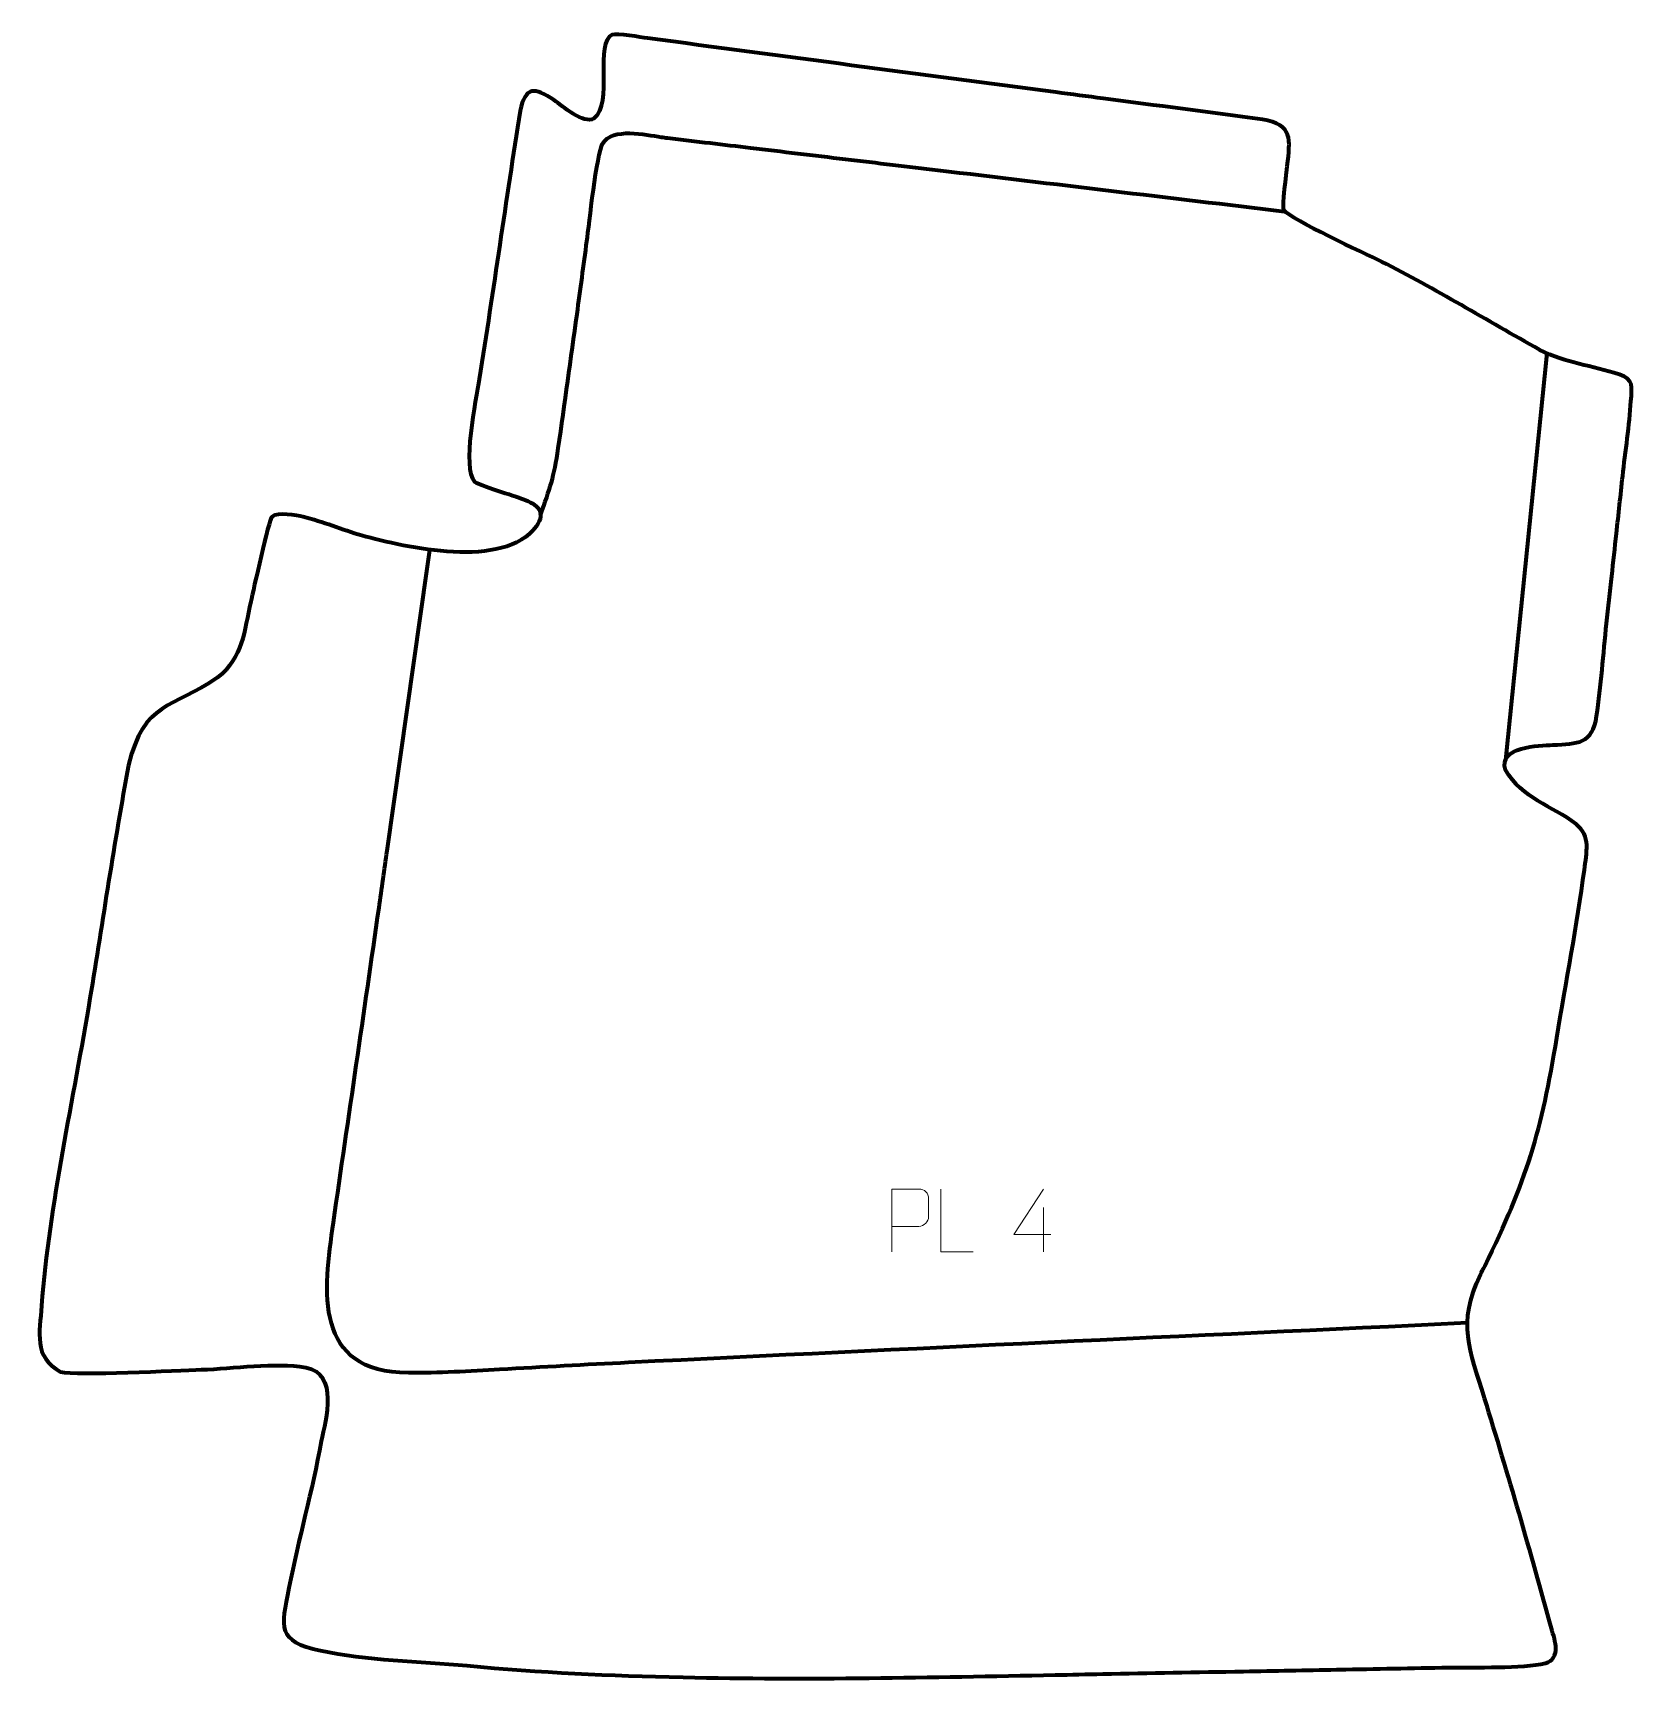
# Model space of a CAD drawing. Header units: millimetres. Extents: x 1225 to 1863, y 163 to 819.
import ezdxf

# ---------------------------------------------------------------- set-up
doc = ezdxf.new("R2010")
doc.units = ezdxf.units.MM
doc.header["$MEASUREMENT"] = 0
doc.layers.add('layer 1', color=7, linetype='Continuous')
doc.layers.add('layer 2', color=7, linetype='Continuous')

msp = doc.modelspace()

# ---------------------------------------------------------------- linework, layer by layer
at = {"layer": 'layer 1', "color": 142, "lineweight": 158}
for points, knots in [([(1427.2432, 627.2304), (1430.9558, 637.9085), (1432.6368, 642.4138), (1434.3064, 653.8672), (1434.3064, 653.8672), (1436.9054, 671.6969), (1439.2953, 689.5537), (1441.766, 707.4013), (1441.766, 707.4013), (1443.1101, 717.0946), (1444.4293, 726.7905), (1445.708, 736.4928), (1445.708, 736.4928), (1446.5561, 742.9355), (1449.6571, 771.4691), (1451.9403, 775.2957), (1451.9403, 775.2957), (1455.9045, 781.9399), (1469.0466, 778.8867), (1475.342, 777.9495), (1475.342, 777.9495), (1476.1565, 777.8347), (1476.9667, 777.726), (1477.7824, 777.6209), (1477.7824, 777.6209), (1483.4562, 776.9445), (1489.13, 776.2682), (1494.8039, 775.5917), (1494.8039, 775.5917), (1500.1624, 774.953), (1505.521, 774.3142), (1510.8796, 773.6753), (1510.8796, 773.6753), (1523.4881, 772.1723), (1536.0965, 770.6692), (1548.705, 769.1662), (1548.705, 769.1662), (1555.0092, 768.4147), (1561.3135, 767.6632), (1567.6177, 766.9116), (1567.6177, 766.9116), (1573.6066, 766.1976), (1579.5957, 765.4838), (1585.5847, 764.7698), (1585.5847, 764.7698), (1631.6056, 759.2834), (1677.6264, 753.797), (1723.6473, 748.3114)], [0, 0, 0, 0, 0.07692308, 0.07692308, 0.07692308, 0.07692308, 0.15384615, 0.15384615, 0.15384615, 0.15384615, 0.23076923, 0.23076923, 0.23076923, 0.23076923, 0.30769231, 0.30769231, 0.30769231, 0.30769231, 0.38461538, 0.38461538, 0.38461538, 0.38461538, 0.46153846, 0.46153846, 0.46153846, 0.46153846, 0.53846154, 0.53846154, 0.53846154, 0.53846154, 0.61538462, 0.61538462, 0.61538462, 0.61538462, 0.69230769, 0.69230769, 0.69230769, 0.69230769, 0.76923077, 0.76923077, 0.76923077, 0.76923077, 0.84615385, 0.84615385, 0.84615385, 0.84615385, 1, 1, 1, 1]), ([(1796.5167, 305.1476), (1685.1215, 299.8918), (1573.7147, 294.8842), (1462.3327, 289.3503), (1462.3327, 289.3503), (1445.1882, 288.498), (1428.0476, 287.5945), (1410.9107, 286.5978), (1410.9107, 286.5978), (1399.0792, 285.9083), (1386.4375, 285.1591), (1374.618, 285.2312), (1374.618, 285.2312), (1336.4898, 285.4636), (1340.7142, 317.7685), (1344.6794, 345.234), (1344.6794, 345.234), (1350.7335, 387.0657), (1356.8891, 428.8758), (1362.8494, 470.7246), (1362.8494, 470.7246), (1363.9236, 478.2788), (1364.9979, 485.833), (1366.0721, 493.3871), (1366.0721, 493.3871), (1371.7564, 533.3611), (1377.4408, 573.3352), (1383.1253, 613.3092)], [0, 0, 0, 0, 0.125, 0.125, 0.125, 0.125, 0.25, 0.25, 0.25, 0.25, 0.375, 0.375, 0.375, 0.375, 0.5, 0.5, 0.5, 0.5, 0.625, 0.625, 0.625, 0.625, 0.75, 0.75, 0.75, 0.75, 1, 1, 1, 1])]:
    msp.add_open_spline(points, degree=3, knots=knots, dxfattribs=at)
msp.add_open_spline([(1828.2314, 691.7322), (1828.2314, 691.7322), (1811.7959, 529.5147), (1811.7959, 529.5147)], degree=3, dxfattribs=at)
at = {"layer": 'layer 2', "color": 242, "lineweight": 158}
msp.add_open_spline([(1632.5426, 795.8048), (1638.8453, 794.9708), (1645.148, 794.1368), (1651.4507, 793.3028), (1651.4507, 793.3028), (1672.6177, 790.5093), (1693.8155, 787.9246), (1714.9617, 784.979), (1714.9617, 784.979), (1727.2183, 782.711), (1725.969, 777.2342), (1724.8318, 766.3673), (1724.8318, 766.3673), (1724.5262, 763.6574), (1722.6285, 750.3219), (1723.4237, 748.7754), (1723.4237, 748.7754), (1726.7147, 744.8248), (1755.1583, 731.91), (1762.4364, 728.2468), (1762.4364, 728.2468), (1783.9326, 717.3922), (1804.3031, 704.8515), (1825.3152, 693.1611), (1825.3152, 693.1611), (1836.2713, 687.6529), (1846.0734, 686.9812), (1857.2157, 683.2571), (1857.2157, 683.2571), (1863.0045, 681.3223), (1862.1475, 678.3528), (1861.7851, 672.7139), (1861.7851, 672.7139), (1861.1649, 663.0633), (1859.5531, 652.571), (1858.4861, 642.8065), (1858.4861, 642.8065), (1857.6532, 635.1845), (1856.8202, 627.5627), (1855.9872, 619.9407), (1855.9872, 619.9407), (1855.3678, 614.2733), (1854.7484, 608.606), (1854.1291, 602.9386), (1854.1291, 602.9386), (1853.4409, 596.6415), (1852.7527, 590.3444), (1852.0645, 584.0473), (1852.0645, 584.0473), (1850.7532, 571.8929), (1849.829, 559.121), (1848.0943, 547.0902), (1848.0943, 547.0902), (1846.4868, 535.9419), (1840.5915, 536.0955), (1830.6495, 535.6291), (1830.6495, 535.6291), (1825.1602, 535.3756), (1808.7062, 534.8698), (1811.7887, 525.6582), (1811.7887, 525.6582), (1818.425, 514.0524), (1830.1464, 511.5508), (1839.8855, 504.0409), (1839.8855, 504.0409), (1845.9026, 499.4011), (1844.0753, 492.5784), (1843.1983, 485.8221), (1843.1983, 485.8221), (1840.3107, 463.5776), (1835.8207, 441.0052), (1832.2156, 418.7764), (1832.2156, 418.7764), (1826.2287, 381.8605), (1820.1627, 361.5189), (1803.5055, 327.8648), (1803.5055, 327.8648), (1802.9391, 326.7237), (1802.3715, 325.5831), (1801.804, 324.4426), (1801.804, 324.4426), (1792.4395, 304.8484), (1797.4035, 294.628), (1803.4212, 275.1842), (1803.4212, 275.1842), (1812.8247, 244.7365), (1821.7343, 214.0538), (1830.1621, 183.3217), (1830.1621, 183.3217), (1831.5186, 178.3754), (1834.0589, 171.3834), (1827.653, 169.5094), (1827.653, 169.5094), (1818.5361, 167.3163), (1799.4497, 168.0123), (1789.1402, 167.8163), (1789.1402, 167.8163), (1774.5608, 167.5391), (1759.9812, 167.2654), (1745.4018, 166.9902), (1745.4018, 166.9902), (1745.4018, 166.9902), (1744.4511, 166.9723), (1744.4511, 166.9723), (1744.4511, 166.9723), (1732.0926, 166.739), (1719.7341, 166.5056), (1707.3756, 166.2723), (1707.3756, 166.2723), (1688.6794, 165.9194), (1669.9832, 165.5664), (1651.287, 165.2135), (1651.287, 165.2135), (1644.9492, 165.0938), (1638.6116, 164.9742), (1632.2739, 164.8546), (1632.2739, 164.8546), (1582.603, 163.8599), (1533.7142, 162.7952), (1483.9977, 163.889), (1483.9977, 163.889), (1454.7293, 164.537), (1427.0736, 165.7349), (1397.8965, 168.5472), (1397.8965, 168.5472), (1379.1047, 170.2249), (1357.7626, 170.6851), (1339.4774, 174.5349), (1339.4774, 174.5349), (1322.0495, 178.3796), (1323.7775, 183.4599), (1326.9498, 199.5887), (1326.9498, 199.5887), (1330.8118, 219.2248), (1336.227, 238.1377), (1339.8178, 258.0026), (1339.8178, 258.0026), (1341.6848, 266.9452), (1346.8247, 284.8704), (1333.6623, 287.4275), (1333.6623, 287.4275), (1321.5053, 289.6147), (1304.8399, 286.912), (1292.0189, 286.5775), (1292.0189, 286.5775), (1282.4622, 286.3072), (1242.1975, 284.0409), (1235.9689, 285.6698), (1235.9689, 285.6698), (1224.9396, 291.7755), (1227.7052, 301.2282), (1228.3612, 312.0313), (1228.3612, 312.0313), (1231.4659, 352.7976), (1240.9868, 394.2354), (1247.6686, 434.6905), (1247.6686, 434.6905), (1252.7443, 465.5384), (1257.3129, 496.919), (1263.0488, 527.6033), (1263.0488, 527.6033), (1269.2746, 553.179), (1280.1878, 549.8678), (1298.5264, 562.4594), (1298.5264, 562.4594), (1308.7824, 570.6159), (1308.9566, 580.7962), (1311.7599, 592.7729), (1311.7599, 592.7729), (1312.7113, 596.9471), (1318.8586, 625.4982), (1320.2306, 626.6048), (1320.2306, 626.6048), (1322.5361, 628.4643), (1330.0003, 627.1328), (1332.6629, 626.4892), (1332.6629, 626.4892), (1340.3041, 624.6421), (1348.1922, 621.3086), (1356.0273, 619.0791), (1356.0273, 619.0791), (1373.6679, 614.2266), (1412.4525, 605.3455), (1425.5019, 622.6948), (1425.5019, 622.6948), (1429.5347, 628.7549), (1426.0335, 631.3599), (1420.2734, 633.6229), (1420.2734, 633.6229), (1417.0647, 634.8308), (1402.4511, 639.3282), (1400.961, 640.5449), (1400.961, 640.5449), (1395.6955, 645.8449), (1401.5102, 673.3108), (1402.8018, 681.4681), (1402.8018, 681.4681), (1408.429, 717.0755), (1413.5016, 752.7693), (1419.0532, 788.3871), (1419.0532, 788.3871), (1421.1968, 798.0311), (1424.7357, 798.1219), (1432.6061, 792.6387), (1432.6061, 792.6387), (1435.9604, 790.3019), (1444.3526, 782.8792), (1448.5169, 785.371), (1448.5169, 785.371), (1456.1612, 791.1234), (1448.6145, 816.0328), (1455.7591, 818.683), (1455.7591, 818.683), (1457.8509, 819.459), (1467.1466, 817.7291), (1469.8545, 817.3648), (1469.8545, 817.3648), (1524.0699, 810.0731), (1578.3119, 802.9804), (1632.5426, 795.8048)], degree=3, knots=[0, 0, 0, 0, 0.01785714, 0.01785714, 0.01785714, 0.01785714, 0.03571429, 0.03571429, 0.03571429, 0.03571429, 0.05357143, 0.05357143, 0.05357143, 0.05357143, 0.07142857, 0.07142857, 0.07142857, 0.07142857, 0.08928571, 0.08928571, 0.08928571, 0.08928571, 0.10714286, 0.10714286, 0.10714286, 0.10714286, 0.125, 0.125, 0.125, 0.125, 0.14285714, 0.14285714, 0.14285714, 0.14285714, 0.16071429, 0.16071429, 0.16071429, 0.16071429, 0.17857143, 0.17857143, 0.17857143, 0.17857143, 0.19642857, 0.19642857, 0.19642857, 0.19642857, 0.21428571, 0.21428571, 0.21428571, 0.21428571, 0.23214286, 0.23214286, 0.23214286, 0.23214286, 0.25, 0.25, 0.25, 0.25, 0.26785714, 0.26785714, 0.26785714, 0.26785714, 0.28571429, 0.28571429, 0.28571429, 0.28571429, 0.30357143, 0.30357143, 0.30357143, 0.30357143, 0.32142857, 0.32142857, 0.32142857, 0.32142857, 0.33928571, 0.33928571, 0.33928571, 0.33928571, 0.35714286, 0.35714286, 0.35714286, 0.35714286, 0.375, 0.375, 0.375, 0.375, 0.39285714, 0.39285714, 0.39285714, 0.39285714, 0.41071429, 0.41071429, 0.41071429, 0.41071429, 0.42857143, 0.42857143, 0.42857143, 0.42857143, 0.44642857, 0.44642857, 0.44642857, 0.44642857, 0.46428571, 0.46428571, 0.46428571, 0.46428571, 0.48214286, 0.48214286, 0.48214286, 0.48214286, 0.5, 0.5, 0.5, 0.5, 0.51785714, 0.51785714, 0.51785714, 0.51785714, 0.53571429, 0.53571429, 0.53571429, 0.53571429, 0.55357143, 0.55357143, 0.55357143, 0.55357143, 0.57142857, 0.57142857, 0.57142857, 0.57142857, 0.58928571, 0.58928571, 0.58928571, 0.58928571, 0.60714286, 0.60714286, 0.60714286, 0.60714286, 0.625, 0.625, 0.625, 0.625, 0.64285714, 0.64285714, 0.64285714, 0.64285714, 0.66071429, 0.66071429, 0.66071429, 0.66071429, 0.67857143, 0.67857143, 0.67857143, 0.67857143, 0.69642857, 0.69642857, 0.69642857, 0.69642857, 0.71428571, 0.71428571, 0.71428571, 0.71428571, 0.73214286, 0.73214286, 0.73214286, 0.73214286, 0.75, 0.75, 0.75, 0.75, 0.76785714, 0.76785714, 0.76785714, 0.76785714, 0.78571429, 0.78571429, 0.78571429, 0.78571429, 0.80357143, 0.80357143, 0.80357143, 0.80357143, 0.82142857, 0.82142857, 0.82142857, 0.82142857, 0.83928571, 0.83928571, 0.83928571, 0.83928571, 0.85714286, 0.85714286, 0.85714286, 0.85714286, 0.875, 0.875, 0.875, 0.875, 0.89285714, 0.89285714, 0.89285714, 0.89285714, 0.91071429, 0.91071429, 0.91071429, 0.91071429, 0.92857143, 0.92857143, 0.92857143, 0.92857143, 0.94642857, 0.94642857, 0.94642857, 0.94642857, 0.96428571, 0.96428571, 0.96428571, 0.96428571, 1, 1, 1, 1], dxfattribs=at)
at = {"layer": 'layer 2', "color": 250, "lineweight": 9}
for points, knots in [([(1567.2053, 333.5825), (1567.2053, 333.5825), (1567.2053, 358.5361), (1567.2053, 358.5361), (1567.2053, 358.5361), (1570.8003, 358.5361), (1574.3956, 358.5361), (1577.991, 358.5361), (1577.991, 358.5361), (1580.3162, 358.4982), (1581.8736, 357.0081), (1581.8694, 354.642), (1581.8694, 354.642), (1581.869, 352.6063), (1581.869, 349.547), (1581.8694, 347.511), (1581.8694, 347.511), (1581.8629, 345.6356), (1580.0507, 343.6937), (1578.0411, 343.6746), (1578.0411, 343.6746), (1578.0411, 343.6746), (1567.2053, 343.6746), (1567.2053, 343.6746)], [0, 0, 0, 0, 0.14285714, 0.14285714, 0.14285714, 0.14285714, 0.28571429, 0.28571429, 0.28571429, 0.28571429, 0.42857143, 0.42857143, 0.42857143, 0.42857143, 0.57142857, 0.57142857, 0.57142857, 0.57142857, 0.71428571, 0.71428571, 0.71428571, 0.71428571, 1, 1, 1, 1]), ([(1599.6915, 333.5824), (1599.6915, 333.5824), (1586.7424, 333.5824), (1586.7424, 333.5824), (1586.7424, 333.5824), (1586.7424, 333.5824), (1586.7424, 358.536), (1586.7424, 358.536)], [0, 0, 0, 0, 0.33333333, 0.33333333, 0.33333333, 0.33333333, 1, 1, 1, 1]), ([(1630.6277, 340.4758), (1630.6277, 340.4758), (1615.806, 340.4758), (1615.806, 340.4758), (1615.806, 340.4758), (1615.806, 340.4758), (1627.6836, 358.5463), (1627.6836, 358.5463)], [0, 0, 0, 0, 0.33333333, 0.33333333, 0.33333333, 0.33333333, 1, 1, 1, 1])]:
    msp.add_open_spline(points, degree=3, knots=knots, dxfattribs=at)
msp.add_open_spline([(1627.6836, 351.2369), (1627.6836, 351.2369), (1627.6836, 333.5722), (1627.6836, 333.5722)], degree=3, dxfattribs=at)

doc.saveas('drawing.dxf')
